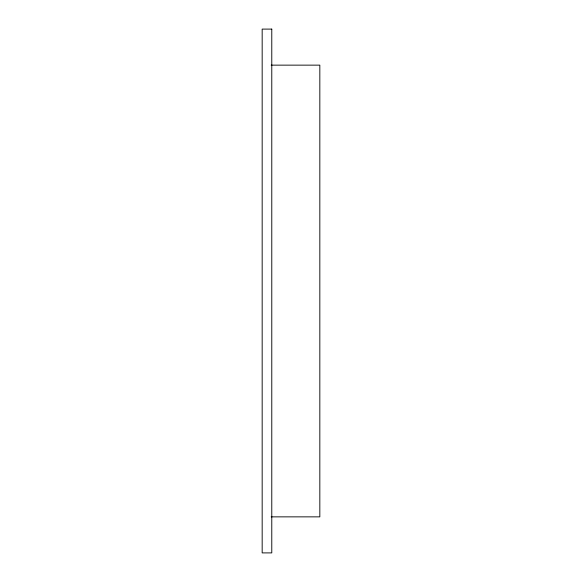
<?xml version="1.0" encoding="UTF-8"?>
<svg xmlns="http://www.w3.org/2000/svg" width="582" height="582" viewBox="0 0 582 582"><rect width="100%" height="100%" fill="white"/><g stroke="black" fill="none" stroke-linecap="round" stroke-linejoin="round"><path stroke-width="0.87" d="M271.176 65.14L319.831 65.14L319.831 516.86L271.176 516.86M271.779 29.1L262.169 29.1L262.169 552.9L271.779 552.9L271.779 29.1"/></g></svg>
